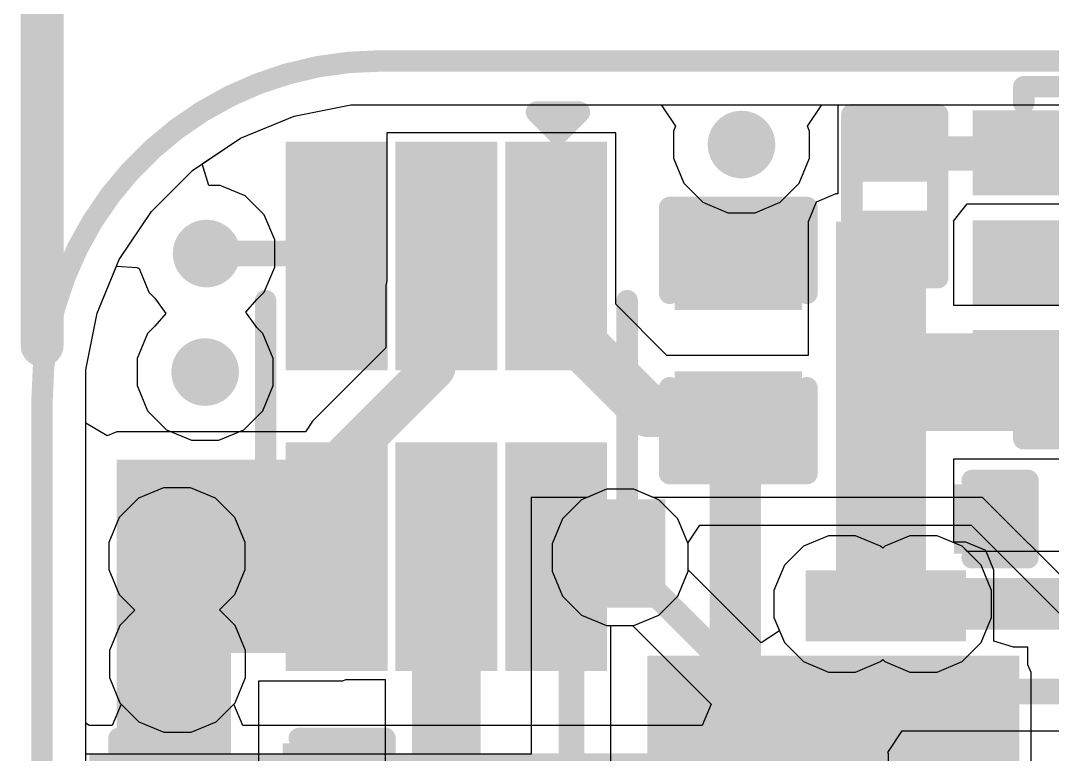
# Model space of a CAD drawing. Header units: inches. Extents: x 0 to 5429, y 0 to 5429.
# Drawn here: x -0.13 to 5.98, y 26.9 to 31.24 of the extents above; entities that cross this region are included whole.
import ezdxf

# ---------------------------------------------------------------- set-up
doc = ezdxf.new("R2010")
doc.units = ezdxf.units.IN
for name, color, linetype in [('Board Outline', 216, 'Continuous'), ('Bottom Layer', 5, 'Continuous'), ('Ground', 16, 'Continuous'), ('Power', 76, 'Continuous'), ('Top Layer', 1, 'Continuous'), ('Top Overlay', 2, 'Continuous'), ('Top Paste', 8, 'Continuous'), ('Top Solder', 216, 'Continuous'), ('Via Holes', 16, 'Continuous')]:
    doc.layers.add(name, color=color, linetype=linetype)

# ---------------------------------------------------------------- blocks, each defined once
blk = doc.blocks.new('SC_70_6_20')
at = {"layer": 'Top Layer'}
for points in [[(-1.465, 0.85), (-0.315, 0.85), (-0.315, 0.45), (-1.465, 0.45)], [(0.315, 0.85), (1.465, 0.85), (1.465, 0.45), (0.315, 0.45)], [(-1.465, 0.2), (-0.315, 0.2), (-0.315, -0.2), (-1.465, -0.2)], [(0.315, 0.2), (1.465, 0.2), (1.465, -0.2), (0.315, -0.2)], [(-1.465, -0.45), (-0.315, -0.45), (-0.315, -0.85), (-1.465, -0.85)], [(0.315, -0.45), (1.465, -0.45), (1.465, -0.85), (0.315, -0.85)]]:
    blk.add_hatch(color=1, dxfattribs=at).paths.add_polyline_path(points)
at = {"layer": 'Top Paste'}
for points in [[(-1.465, 0.85), (-0.315, 0.85), (-0.315, 0.45), (-1.465, 0.45)], [(0.315, 0.85), (1.465, 0.85), (1.465, 0.45), (0.315, 0.45)], [(-1.465, 0.2), (-0.315, 0.2), (-0.315, -0.2), (-1.465, -0.2)], [(0.315, 0.2), (1.465, 0.2), (1.465, -0.2), (0.315, -0.2)], [(-1.465, -0.45), (-0.315, -0.45), (-0.315, -0.85), (-1.465, -0.85)], [(0.315, -0.45), (1.465, -0.45), (1.465, -0.85), (0.315, -0.85)]]:
    blk.add_hatch(color=8, dxfattribs=at).paths.add_polyline_path(points)
at = {"layer": 'Top Solder'}
for points in [[(-1.5666, 0.9516), (-0.2134, 0.9516), (-0.2134, 0.3484), (-1.5666, 0.3484)], [(0.2134, 0.9516), (1.5666, 0.9516), (1.5666, 0.3484), (0.2134, 0.3484)], [(-1.5666, 0.3016), (-0.2134, 0.3016), (-0.2134, -0.3016), (-1.5666, -0.3016)], [(0.2134, 0.3016), (1.5666, 0.3016), (1.5666, -0.3016), (0.2134, -0.3016)], [(-1.5666, -0.3484), (-0.2134, -0.3484), (-0.2134, -0.9516), (-1.5666, -0.9516)], [(0.2134, -0.3484), (1.5666, -0.3484), (1.5666, -0.9516), (0.2134, -0.9516)]]:
    blk.add_hatch(color=216, dxfattribs=at).paths.add_polyline_path(points)
at = {"layer": 'Top Overlay', "const_width": 0.127}
for points in [[(0.625, 1.07), (-0.625, 1.07)], [(-1.6136, 0.6604), (-1.7406, 0.7874)], [(-1.7406, 0.5334), (-1.7406, 0.7874)], [(-1.7406, 0.5334), (-1.6136, 0.6604)], [(0.625, -1.07), (-0.625, -1.07)]]:
    blk.add_lwpolyline(points, dxfattribs=at)
at = {"layer": 'Top Overlay', "const_width": 0.0635}
for points in [[(-0.6568, 1.07, 1), (-0.5933, 1.07, 1)], [(0.5933, 1.07, 1), (0.6568, 1.07, 1)], [(-1.7724, 0.7874, 1), (-1.7089, 0.7874, 1)], [(-1.7724, 0.7874, 1), (-1.7089, 0.7874, 1)], [(-1.6454, 0.6604, 1), (-1.5819, 0.6604, 1)], [(-1.6454, 0.6604, 1), (-1.5819, 0.6604, 1)], [(-1.7724, 0.5334, 1), (-1.7089, 0.5334, 1)], [(-1.7724, 0.5334, 1), (-1.7089, 0.5334, 1)], [(-0.6568, -1.07, 1), (-0.5933, -1.07, 1)], [(0.5933, -1.07, 1), (0.6568, -1.07, 1)]]:
    blk.add_lwpolyline(points, format="xyb", close=True, dxfattribs=at)
blk = doc.blocks.new('6_WSON__2_2__22')
at = {"layer": 'Top Layer'}
for points in [[(-1.2, 0.8), (-0.75, 0.8), (-0.75, 0.5), (-1.2, 0.5)], [(-0.5, 0.8), (0.5, 0.8), (0.5, -0.8), (-0.5, -0.8)], [(0.75, 0.8), (1.2, 0.8), (1.2, 0.5), (0.75, 0.5)], [(-1.2, 0.15), (-0.75, 0.15), (-0.75, -0.15), (-1.2, -0.15)], [(0.75, 0.15), (1.2, 0.15), (1.2, -0.15), (0.75, -0.15)], [(-1.2, -0.5), (-0.75, -0.5), (-0.75, -0.8), (-1.2, -0.8)], [(0.75, -0.5), (1.2, -0.5), (1.2, -0.8), (0.75, -0.8)]]:
    blk.add_hatch(color=1, dxfattribs=at).paths.add_polyline_path(points)
at = {"layer": 'Top Paste'}
for points in [[(-1.2, 0.8), (-0.75, 0.8), (-0.75, 0.5), (-1.2, 0.5)], [(-0.5, 0.8), (0.5, 0.8), (0.5, -0.8), (-0.5, -0.8)], [(0.75, 0.8), (1.2, 0.8), (1.2, 0.5), (0.75, 0.5)], [(-1.2, 0.15), (-0.75, 0.15), (-0.75, -0.15), (-1.2, -0.15)], [(0.75, 0.15), (1.2, 0.15), (1.2, -0.15), (0.75, -0.15)], [(-1.2, -0.5), (-0.75, -0.5), (-0.75, -0.8), (-1.2, -0.8)], [(0.75, -0.5), (1.2, -0.5), (1.2, -0.8), (0.75, -0.8)]]:
    blk.add_hatch(color=8, dxfattribs=at).paths.add_polyline_path(points)
at = {"layer": 'Top Solder'}
for points in [[(-1.3016, 0.9016), (-0.6484, 0.9016), (-0.6484, 0.3984), (-1.3016, 0.3984)], [(-0.6016, 0.9016), (0.6016, 0.9016), (0.6016, -0.9016), (-0.6016, -0.9016)], [(0.6484, 0.9016), (1.3016, 0.9016), (1.3016, 0.3984), (0.6484, 0.3984)], [(-1.3016, 0.2516), (-0.6484, 0.2516), (-0.6484, -0.2516), (-1.3016, -0.2516)], [(0.6484, 0.2516), (1.3016, 0.2516), (1.3016, -0.2516), (0.6484, -0.2516)], [(-1.3016, -0.3984), (-0.6484, -0.3984), (-0.6484, -0.9016), (-1.3016, -0.9016)], [(0.6484, -0.3984), (1.3016, -0.3984), (1.3016, -0.9016), (0.6484, -0.9016)]]:
    blk.add_hatch(color=216, dxfattribs=at).paths.add_polyline_path(points)
at = {"layer": 'Top Overlay', "const_width": 0.127}
for points in [[(-0.4064, 1.0414), (-1.0112, 1.0414)], [(-1.0112, 1.0414), (-1.0112, 0.9446)], [(0.3936, 1.0414), (-0.4064, 1.0414)], [(0.9984, 1.0414), (0.3936, 1.0414)], [(0.9984, 1.0414), (0.9984, 0.9446)], [(-1.3462, 0.6604), (-1.4732, 0.7874)], [(-1.4732, 0.7874), (-1.4732, 0.5334)], [(-1.3462, 0.6604), (-1.4732, 0.5334)], [(-1.0112, -0.9446), (-1.0112, -1.0414)], [(0.9984, -0.9446), (0.9984, -1.0414)], [(-0.4064, -1.0414), (-1.0112, -1.0414)], [(0.3936, -1.0414), (-0.4064, -1.0414)], [(0.9984, -1.0414), (0.3936, -1.0414)]]:
    blk.add_lwpolyline(points, dxfattribs=at)
at = {"layer": 'Top Overlay', "const_width": 0.0635}
for points in [[(-1.0429, 1.0414, 1), (-0.9794, 1.0414, 1)], [(-1.0429, 1.0414, 1), (-0.9794, 1.0414, 1)], [(-0.4381, 1.0414, 1), (-0.3746, 1.0414, 1)], [(-0.4381, 1.0414, 1), (-0.3746, 1.0414, 1)], [(0.3619, 1.0414, 1), (0.4254, 1.0414, 1)], [(0.3619, 1.0414, 1), (0.4254, 1.0414, 1)], [(0.9667, 1.0414, 1), (1.0302, 1.0414, 1)], [(0.9667, 1.0414, 1), (1.0302, 1.0414, 1)], [(-1.0429, 0.9446, 1), (-0.9794, 0.9446, 1)], [(0.9667, 0.9446, 1), (1.0302, 0.9446, 1)], [(-1.505, 0.7874, 1), (-1.4414, 0.7874, 1)], [(-1.505, 0.7874, 1), (-1.4414, 0.7874, 1)], [(-1.378, 0.6604, 1), (-1.3144, 0.6604, 1)], [(-1.378, 0.6604, 1), (-1.3144, 0.6604, 1)], [(-1.505, 0.5334, 1), (-1.4414, 0.5334, 1)], [(-1.505, 0.5334, 1), (-1.4414, 0.5334, 1)], [(-1.0429, -0.9446, 1), (-0.9794, -0.9446, 1)], [(0.9667, -0.9446, 1), (1.0302, -0.9446, 1)], [(-1.0429, -1.0414, 1), (-0.9794, -1.0414, 1)], [(-1.0429, -1.0414, 1), (-0.9794, -1.0414, 1)], [(-0.4381, -1.0414, 1), (-0.3746, -1.0414, 1)], [(-0.4381, -1.0414, 1), (-0.3746, -1.0414, 1)], [(0.3619, -1.0414, 1), (0.4254, -1.0414, 1)], [(0.3619, -1.0414, 1), (0.4254, -1.0414, 1)], [(0.9667, -1.0414, 1), (1.0302, -1.0414, 1)], [(0.9667, -1.0414, 1), (1.0302, -1.0414, 1)]]:
    blk.add_lwpolyline(points, format="xyb", close=True, dxfattribs=at)
blk = doc.blocks.new('R___0201_36')
at = {"layer": 'Top Layer'}
for points in [[(-0.41, 0.185), (-0.14, 0.185), (-0.14, -0.185), (-0.41, -0.185)], [(0.14, 0.185), (0.41, 0.185), (0.41, -0.185), (0.14, -0.185)]]:
    blk.add_hatch(color=1, dxfattribs=at).paths.add_polyline_path(points)
at = {"layer": 'Top Paste'}
for points in [[(-0.41, 0.185), (-0.14, 0.185), (-0.14, -0.185), (-0.41, -0.185)], [(0.14, 0.185), (0.41, 0.185), (0.41, -0.185), (0.14, -0.185)]]:
    blk.add_hatch(color=8, dxfattribs=at).paths.add_polyline_path(points)
at = {"layer": 'Top Solder'}
for points in [[(-0.465, 0.24), (-0.085, 0.24), (-0.085, -0.24), (-0.465, -0.24)], [(0.085, 0.24), (0.465, 0.24), (0.465, -0.24), (0.085, -0.24)]]:
    blk.add_hatch(color=216, dxfattribs=at).paths.add_polyline_path(points)
at = {"layer": 'Top Overlay', "const_width": 0.127}
for points in [[(-0.4826, -0.254), (-0.4826, 0.254)], [(0.4826, 0.254), (-0.4826, 0.254)], [(0.4826, -0.254), (0.4826, 0.254)], [(0.4826, -0.254), (-0.4826, -0.254)]]:
    blk.add_lwpolyline(points, dxfattribs=at)
at = {"layer": 'Top Overlay', "const_width": 0.0635}
for points in [[(-0.5143, 0.254, 1), (-0.4508, 0.254, 1)], [(-0.5143, 0.254, 1), (-0.4508, 0.254, 1)], [(0.4508, 0.254, 1), (0.5143, 0.254, 1)], [(0.4508, 0.254, 1), (0.5143, 0.254, 1)], [(-0.5143, -0.254, 1), (-0.4508, -0.254, 1)], [(-0.5143, -0.254, 1), (-0.4508, -0.254, 1)], [(0.4508, -0.254, 1), (0.5143, -0.254, 1)], [(0.4508, -0.254, 1), (0.5143, -0.254, 1)]]:
    blk.add_lwpolyline(points, format="xyb", close=True, dxfattribs=at)
blk = doc.blocks.new('SLO252012F4R7MTT_46')
at = {"layer": 'Top Layer'}
for points in [[(-1.4, 1), (-0.6, 1), (-0.6, -1), (-1.4, -1)], [(0.6, 1), (1.4, 1), (1.4, -1), (0.6, -1)]]:
    blk.add_hatch(color=1, dxfattribs=at).paths.add_polyline_path(points)
at = {"layer": 'Top Paste'}
for points in [[(-1.4, 1), (-0.6, 1), (-0.6, -1), (-1.4, -1)], [(0.6, 1), (1.4, 1), (1.4, -1), (0.6, -1)]]:
    blk.add_hatch(color=8, dxfattribs=at).paths.add_polyline_path(points)
at = {"layer": 'Top Solder'}
for points in [[(-1.5016, 1.1016), (-0.4984, 1.1016), (-0.4984, -1.1016), (-1.5016, -1.1016)], [(0.4984, 1.1016), (1.5016, 1.1016), (1.5016, -1.1016), (0.4984, -1.1016)]]:
    blk.add_hatch(color=216, dxfattribs=at).paths.add_polyline_path(points)
at = {"layer": 'Top Overlay', "const_width": 0.127}
for points in [[(0, 1), (-0.4064, 1)], [(0.4158, 1), (0, 1)], [(0, -1), (-0.4064, -1)], [(0.4158, -1), (0, -1)]]:
    blk.add_lwpolyline(points, dxfattribs=at)
at = {"layer": 'Top Overlay', "const_width": 0.0635}
for points in [[(-0.4381, 1, 1), (-0.3746, 1, 1)], [(-0.0318, 1, 1), (0.0318, 1, 1)], [(-0.0318, 1, 1), (0.0318, 1, 1)], [(0.3841, 1, 1), (0.4476, 1, 1)], [(-0.4381, -1, 1), (-0.3746, -1, 1)], [(-0.0318, -1, 1), (0.0318, -1, 1)], [(-0.0318, -1, 1), (0.0318, -1, 1)], [(0.3841, -1, 1), (0.4476, -1, 1)]]:
    blk.add_lwpolyline(points, format="xyb", close=True, dxfattribs=at)
blk = doc.blocks.new('C___0402_51')
at = {"layer": 'Top Layer'}
for points in [[(-0.6985, -0.3175), (-0.6985, 0.3175), (-0.2413, 0.3175), (-0.2413, -0.3175)], [(0.2413, -0.3175), (0.2413, 0.3175), (0.6985, 0.3175), (0.6985, -0.3175)]]:
    blk.add_hatch(color=1, dxfattribs=at).paths.add_polyline_path(points)
at = {"layer": 'Top Paste'}
for points in [[(-0.6985, -0.3175), (-0.6985, 0.3175), (-0.2413, 0.3175), (-0.2413, -0.3175)], [(0.2413, -0.3175), (0.2413, 0.3175), (0.6985, 0.3175), (0.6985, -0.3175)]]:
    blk.add_hatch(color=8, dxfattribs=at).paths.add_polyline_path(points)
at = {"layer": 'Top Solder'}
for points in [[(-0.7585, -0.3775), (-0.7585, 0.3775), (-0.1813, 0.3775), (-0.1813, -0.3775)], [(0.1813, -0.3775), (0.1813, 0.3775), (0.7585, 0.3775), (0.7585, -0.3775)]]:
    blk.add_hatch(color=216, dxfattribs=at).paths.add_polyline_path(points)
at = {"layer": 'Top Overlay', "const_width": 0.127}
for points in [[(-0.7874, -0.4064), (-0.7874, 0.4064)], [(-0.2794, 0.4064), (-0.7874, 0.4064)], [(0.7874, 0.4064), (0.2794, 0.4064)], [(0.7874, -0.4064), (0.7874, 0.4064)], [(-0.2794, -0.4064), (-0.7874, -0.4064)], [(0.7874, -0.4064), (0.2794, -0.4064)]]:
    blk.add_lwpolyline(points, dxfattribs=at)
at = {"layer": 'Top Overlay', "const_width": 0.0635}
for points in [[(-0.8191, 0.4064, 1), (-0.7556, 0.4064, 1)], [(-0.8191, 0.4064, 1), (-0.7556, 0.4064, 1)], [(-0.3111, 0.4064, 1), (-0.2477, 0.4064, 1)], [(0.2477, 0.4064, 1), (0.3111, 0.4064, 1)], [(0.7556, 0.4064, 1), (0.8191, 0.4064, 1)], [(0.7556, 0.4064, 1), (0.8191, 0.4064, 1)], [(-0.8191, -0.4064, 1), (-0.7556, -0.4064, 1)], [(-0.8191, -0.4064, 1), (-0.7556, -0.4064, 1)], [(-0.3111, -0.4064, 1), (-0.2477, -0.4064, 1)], [(0.2477, -0.4064, 1), (0.3111, -0.4064, 1)], [(0.7556, -0.4064, 1), (0.8191, -0.4064, 1)], [(0.7556, -0.4064, 1), (0.8191, -0.4064, 1)]]:
    blk.add_lwpolyline(points, format="xyb", close=True, dxfattribs=at)
blk = doc.blocks.new('C___0402_52')
at = {"layer": 'Top Layer'}
for points in [[(-0.6985, -0.3175), (-0.6985, 0.3175), (-0.2413, 0.3175), (-0.2413, -0.3175)], [(0.2413, -0.3175), (0.2413, 0.3175), (0.6985, 0.3175), (0.6985, -0.3175)]]:
    blk.add_hatch(color=1, dxfattribs=at).paths.add_polyline_path(points)
at = {"layer": 'Top Paste'}
for points in [[(-0.6985, -0.3175), (-0.6985, 0.3175), (-0.2413, 0.3175), (-0.2413, -0.3175)], [(0.2413, -0.3175), (0.2413, 0.3175), (0.6985, 0.3175), (0.6985, -0.3175)]]:
    blk.add_hatch(color=8, dxfattribs=at).paths.add_polyline_path(points)
at = {"layer": 'Top Solder'}
for points in [[(-0.7585, -0.3775), (-0.7585, 0.3775), (-0.1813, 0.3775), (-0.1813, -0.3775)], [(0.1813, -0.3775), (0.1813, 0.3775), (0.7585, 0.3775), (0.7585, -0.3775)]]:
    blk.add_hatch(color=216, dxfattribs=at).paths.add_polyline_path(points)
at = {"layer": 'Top Overlay', "const_width": 0.127}
for points in [[(-0.7874, -0.4064), (-0.7874, 0.4064)], [(-0.7874, 0.4064), (-0.2794, 0.4064)], [(0.2794, 0.4064), (0.7874, 0.4064)], [(0.7874, -0.4064), (0.7874, 0.4064)], [(-0.7874, -0.4064), (-0.2794, -0.4064)], [(0.2794, -0.4064), (0.7874, -0.4064)]]:
    blk.add_lwpolyline(points, dxfattribs=at)
at = {"layer": 'Top Overlay', "const_width": 0.0635}
for points in [[(-0.8191, 0.4064, 1), (-0.7556, 0.4064, 1)], [(-0.8191, 0.4064, 1), (-0.7556, 0.4064, 1)], [(-0.3111, 0.4064, 1), (-0.2477, 0.4064, 1)], [(0.2477, 0.4064, 1), (0.3111, 0.4064, 1)], [(0.7556, 0.4064, 1), (0.8191, 0.4064, 1)], [(0.7556, 0.4064, 1), (0.8191, 0.4064, 1)], [(-0.8191, -0.4064, 1), (-0.7556, -0.4064, 1)], [(-0.8191, -0.4064, 1), (-0.7556, -0.4064, 1)], [(-0.3111, -0.4064, 1), (-0.2477, -0.4064, 1)], [(0.2477, -0.4064, 1), (0.3111, -0.4064, 1)], [(0.7556, -0.4064, 1), (0.8191, -0.4064, 1)], [(0.7556, -0.4064, 1), (0.8191, -0.4064, 1)]]:
    blk.add_lwpolyline(points, format="xyb", close=True, dxfattribs=at)
blk = doc.blocks.new('CAP_0201_55')
at = {"layer": 'Top Layer'}
for points in [[(-0.45, 0.15), (-0.15, 0.15), (-0.15, -0.15), (-0.45, -0.15)], [(0.15, 0.15), (0.45, 0.15), (0.45, -0.15), (0.15, -0.15)]]:
    blk.add_hatch(color=1, dxfattribs=at).paths.add_polyline_path(points)
at = {"layer": 'Top Paste'}
for points in [[(-0.45, 0.15), (-0.15, 0.15), (-0.15, -0.15), (-0.45, -0.15)], [(0.15, 0.15), (0.45, 0.15), (0.45, -0.15), (0.15, -0.15)]]:
    blk.add_hatch(color=8, dxfattribs=at).paths.add_polyline_path(points)
at = {"layer": 'Top Solder'}
for points in [[(-0.505, 0.205), (-0.095, 0.205), (-0.095, -0.205), (-0.505, -0.205)], [(0.095, 0.205), (0.505, 0.205), (0.505, -0.205), (0.095, -0.205)]]:
    blk.add_hatch(color=216, dxfattribs=at).paths.add_polyline_path(points)
at = {"layer": 'Top Overlay', "const_width": 0.127}
for points in [[(-0.5334, 0.2286), (-0.5334, -0.2286)], [(-0.2032, 0.2286), (-0.5334, 0.2286)], [(0.5334, 0.2286), (0.2032, 0.2286)], [(0.5334, 0.2286), (0.5334, -0.2286)], [(-0.2032, -0.2286), (-0.5334, -0.2286)], [(0.5334, -0.2286), (0.2032, -0.2286)]]:
    blk.add_lwpolyline(points, dxfattribs=at)
at = {"layer": 'Top Overlay', "const_width": 0.0635}
for points in [[(-0.5651, 0.2286, 1), (-0.5016, 0.2286, 1)], [(-0.5651, 0.2286, 1), (-0.5016, 0.2286, 1)], [(-0.2349, 0.2286, 1), (-0.1714, 0.2286, 1)], [(0.1714, 0.2286, 1), (0.2349, 0.2286, 1)], [(0.5016, 0.2286, 1), (0.5651, 0.2286, 1)], [(0.5016, 0.2286, 1), (0.5651, 0.2286, 1)], [(-0.5651, -0.2286, 1), (-0.5016, -0.2286, 1)], [(-0.5651, -0.2286, 1), (-0.5016, -0.2286, 1)], [(-0.2349, -0.2286, 1), (-0.1714, -0.2286, 1)], [(0.1714, -0.2286, 1), (0.2349, -0.2286, 1)], [(0.5016, -0.2286, 1), (0.5651, -0.2286, 1)], [(0.5016, -0.2286, 1), (0.5651, -0.2286, 1)]]:
    blk.add_lwpolyline(points, format="xyb", close=True, dxfattribs=at)

msp = doc.modelspace()

# ---------------------------------------------------------------- hatches: boundary and pattern name
at = {"layer": 'Bottom Layer'}
h = msp.add_hatch(color=5, dxfattribs=at)
edge = h.paths.add_edge_path()
edge.add_arc((4.1402, 30.5054), 0.2, 0, 360)
h = msp.add_hatch(color=5, dxfattribs=at)
edge = h.paths.add_edge_path()
edge.add_arc((0.9736, 29.8607), 0.2, 0, 360)
h = msp.add_hatch(color=5, dxfattribs=at)
edge = h.paths.add_edge_path()
edge.add_arc((0.9652, 29.1592), 0.2, 0, 360)
h = msp.add_hatch(color=5, dxfattribs=at)
edge = h.paths.add_edge_path()
edge.add_arc((0.7987, 28.0708), 0.2, 0, 360)
h = msp.add_hatch(color=5, dxfattribs=at)
edge = h.paths.add_edge_path()
edge.add_arc((3.4221, 28.0623), 0.2, 0, 360)
h = msp.add_hatch(color=5, dxfattribs=at)
edge = h.paths.add_edge_path()
edge.add_arc((4.7355, 27.7876), 0.2, 0, 360)
h = msp.add_hatch(color=5, dxfattribs=at)
edge = h.paths.add_edge_path()
edge.add_arc((5.2172, 27.7876), 0.2, 0, 360)
h = msp.add_hatch(color=5, dxfattribs=at)
edge = h.paths.add_edge_path()
edge.add_arc((0.8015, 27.4315), 0.2, 0, 360)
for points in [[(0.2794, 26.1316), (4.8445, 26.1316), (4.8445, 26.9031), (0.2794, 26.9031)], [(0.2794, 16.7315), (1.2446, 16.7315), (1.2446, 26.9031), (0.2794, 26.9031)]]:
    msp.add_hatch(color=5, dxfattribs=at).paths.add_polyline_path(points)
at = {"layer": 'Ground'}
h = msp.add_hatch(color=16, dxfattribs=at)
edge = h.paths.add_edge_path()
edge.add_arc((4.1402, 30.5054), 0.2, 0, 360)
h = msp.add_hatch(color=16, dxfattribs=at)
edge = h.paths.add_edge_path()
edge.add_arc((0.9736, 29.8607), 0.2, 0, 360)
h = msp.add_hatch(color=16, dxfattribs=at)
edge = h.paths.add_edge_path()
edge.add_arc((0.9652, 29.1592), 0.2, 0, 360)
h = msp.add_hatch(color=16, dxfattribs=at)
edge = h.paths.add_edge_path()
edge.add_arc((0.7987, 28.0708), 0.2, 0, 360)
h = msp.add_hatch(color=16, dxfattribs=at)
edge = h.paths.add_edge_path()
edge.add_arc((3.4221, 28.0623), 0.2, 0, 360)
h = msp.add_hatch(color=16, dxfattribs=at)
edge = h.paths.add_edge_path()
edge.add_arc((4.7355, 27.7876), 0.2, 0, 360)
h = msp.add_hatch(color=16, dxfattribs=at)
edge = h.paths.add_edge_path()
edge.add_arc((5.2172, 27.7876), 0.2, 0, 360)
h = msp.add_hatch(color=16, dxfattribs=at)
edge = h.paths.add_edge_path()
edge.add_arc((0.8015, 27.4315), 0.2, 0, 360)
at = {"layer": 'Power'}
h = msp.add_hatch(color=76, dxfattribs=at)
edge = h.paths.add_edge_path()
edge.add_arc((4.1402, 30.5054), 0.2, 0, 360)
h = msp.add_hatch(color=76, dxfattribs=at)
edge = h.paths.add_edge_path()
edge.add_arc((0.9736, 29.8607), 0.2, 0, 360)
h = msp.add_hatch(color=76, dxfattribs=at)
edge = h.paths.add_edge_path()
edge.add_arc((0.9652, 29.1592), 0.2, 0, 360)
h = msp.add_hatch(color=76, dxfattribs=at)
edge = h.paths.add_edge_path()
edge.add_arc((0.7987, 28.0708), 0.2, 0, 360)
h = msp.add_hatch(color=76, dxfattribs=at)
edge = h.paths.add_edge_path()
edge.add_arc((3.4221, 28.0623), 0.2, 0, 360)
h = msp.add_hatch(color=76, dxfattribs=at)
edge = h.paths.add_edge_path()
edge.add_arc((4.7355, 27.7876), 0.2, 0, 360)
h = msp.add_hatch(color=76, dxfattribs=at)
edge = h.paths.add_edge_path()
edge.add_arc((5.2172, 27.7876), 0.2, 0, 360)
h = msp.add_hatch(color=76, dxfattribs=at)
edge = h.paths.add_edge_path()
edge.add_arc((0.8015, 27.4315), 0.2, 0, 360)
at = {"layer": 'Top Layer'}
h = msp.add_hatch(color=1, dxfattribs=at)
edge = h.paths.add_edge_path()
edge.add_arc((4.1402, 30.5054), 0.2, 0, 360)
h = msp.add_hatch(color=1, dxfattribs=at)
edge = h.paths.add_edge_path()
edge.add_arc((0.9736, 29.8607), 0.2, 0, 360)
for points in [[(4.699, 27.5667), (5.2324, 27.5667), (5.2324, 30.0482), (4.699, 30.0482)], [(4.7498, 28.8114), (6.0452, 28.8114), (6.0452, 29.3878), (4.7498, 29.3878)], [(1.1183, 25.1968), (1.1183, 28.6404), (0.4422, 28.6404), (0.4422, 25.1968)], [(1.7805, 27.4967), (1.7805, 28.6404), (0.697, 28.6404), (0.697, 27.4967)], [(2.8702, 27.7662), (3.6902, 27.7662), (3.6902, 28.4064), (2.8702, 28.4064)], [(4.5207, 27.5667), (5.4688, 27.5667), (5.4688, 27.9871), (4.5207, 27.9871)], [(3.6403, 26.2059), (5.6896, 26.2059), (5.6896, 27.3812), (3.6403, 27.3812)]]:
    msp.add_hatch(color=1, dxfattribs=at).paths.add_polyline_path(points)
h = msp.add_hatch(color=1, dxfattribs=at)
edge = h.paths.add_edge_path()
edge.add_arc((0.9652, 29.1592), 0.2, 0, 360)
h = msp.add_hatch(color=1, dxfattribs=at)
edge = h.paths.add_edge_path()
edge.add_arc((0.7987, 28.0708), 0.2, 0, 360)
h = msp.add_hatch(color=1, dxfattribs=at)
edge = h.paths.add_edge_path()
edge.add_arc((3.4221, 28.0623), 0.2, 0, 360)
h = msp.add_hatch(color=1, dxfattribs=at)
edge = h.paths.add_edge_path()
edge.add_arc((4.7355, 27.7876), 0.2, 0, 360)
h = msp.add_hatch(color=1, dxfattribs=at)
edge = h.paths.add_edge_path()
edge.add_arc((5.2172, 27.7876), 0.2, 0, 360)
h = msp.add_hatch(color=1, dxfattribs=at)
edge = h.paths.add_edge_path()
edge.add_arc((0.8015, 27.4315), 0.2, 0, 360)
at = {"layer": 'Via Holes'}
h = msp.add_hatch(color=7, dxfattribs=at)
edge = h.paths.add_edge_path()
edge.add_arc((4.1402, 30.5054), 0.1, 0, 360)
h = msp.add_hatch(color=7, dxfattribs=at)
edge = h.paths.add_edge_path()
edge.add_arc((0.9736, 29.8607), 0.1, 0, 360)
h = msp.add_hatch(color=7, dxfattribs=at)
edge = h.paths.add_edge_path()
edge.add_arc((0.9652, 29.1592), 0.1, 0, 360)
h = msp.add_hatch(color=7, dxfattribs=at)
edge = h.paths.add_edge_path()
edge.add_arc((0.7987, 28.0708), 0.1, 0, 360)
h = msp.add_hatch(color=7, dxfattribs=at)
edge = h.paths.add_edge_path()
edge.add_arc((3.4221, 28.0623), 0.1, 0, 360)
h = msp.add_hatch(color=7, dxfattribs=at)
edge = h.paths.add_edge_path()
edge.add_arc((4.7355, 27.7876), 0.1, 0, 360)
h = msp.add_hatch(color=7, dxfattribs=at)
edge = h.paths.add_edge_path()
edge.add_arc((5.2172, 27.7876), 0.1, 0, 360)
h = msp.add_hatch(color=7, dxfattribs=at)
edge = h.paths.add_edge_path()
edge.add_arc((0.8015, 27.4315), 0.1, 0, 360)

# ---------------------------------------------------------------- linework, layer by layer
at = {"layer": 'Board Outline', "const_width": 0.127}
msp.add_lwpolyline([(0, 29, -0.414214), (2, 31)], format="xyb", dxfattribs=at)
for points in [[(2, 31), (23, 31)], [(0, 2), (0, 29)]]:
    msp.add_lwpolyline(points, dxfattribs=at)
at = {"layer": 'Board Outline', "const_width": 0.0635}
for points in [[(1.9683, 31, 1), (2.0318, 31, 1)], [(1.9683, 31, 1), (2.0318, 31, 1)], [(-0.0318, 29, 1), (0.0318, 29, 1)], [(-0.0318, 29, 1), (0.0318, 29, 1)]]:
    msp.add_lwpolyline(points, format="xyb", close=True, dxfattribs=at)
at = {"layer": 'Bottom Layer'}
for p, q in [((1.4922, 30.6741), (1.8285, 30.741)), ((1.8285, 30.741), (10.0496, 30.741)), ((1.1753, 30.5429), (1.4922, 30.6741)), ((0.8902, 30.3524), (1.1753, 30.5429)), ((0.6476, 30.1098), (0.8902, 30.3524)), ((0.4571, 29.8247), (0.6476, 30.1098)), ((0.3259, 29.5078), (0.4571, 29.8247)), ((0.259, 29.1715), (0.3259, 29.5078)), ((0.259, 27.0817), (0.259, 29.1715)), ((0.7185, 28.474), (0.5703, 28.4126)), ((0.8789, 28.474), (0.7185, 28.474)), ((1.0271, 28.4126), (0.8789, 28.474)), ((3.3419, 28.4655), (3.1937, 28.4041)), ((3.5023, 28.4655), (3.3419, 28.4655)), ((3.6505, 28.4041), (3.5023, 28.4655)), ((0.5703, 28.4126), (0.4569, 28.2992)), ((1.1405, 28.2992), (1.0271, 28.4126)), ((3.1937, 28.4041), (3.0802, 28.2907)), ((3.7639, 28.2907), (3.6505, 28.4041)), ((0.4569, 28.2992), (0.3955, 28.151)), ((1.2019, 28.151), (1.1405, 28.2992)), ((3.0802, 28.2907), (3.0189, 28.1425)), ((3.8253, 28.1425), (3.7639, 28.2907)), ((4.6553, 28.1908), (4.5071, 28.1294)), ((4.8157, 28.1908), (4.6553, 28.1908)), ((4.9639, 28.1294), (4.8157, 28.1908)), ((5.137, 28.1908), (4.9888, 28.1294)), ((5.2974, 28.1908), (5.137, 28.1908)), ((5.4456, 28.1294), (5.2974, 28.1908)), ((0.3955, 28.151), (0.3955, 27.9906)), ((1.2019, 27.9906), (1.2019, 28.151)), ((3.0189, 28.1425), (3.0189, 27.9821)), ((3.8253, 27.9887), (3.8253, 28.1425)), ((4.5071, 28.1294), (4.3937, 28.016)), ((4.9763, 28.1169), (4.9639, 28.1294)), ((4.9888, 28.1294), (4.9763, 28.1169)), ((5.4767, 28.0984), (5.4456, 28.1294)), ((7.7036, 28.0984), (5.4767, 28.0984)), ((0.3955, 27.9906), (0.4569, 27.8424)), ((1.1405, 27.8424), (1.2019, 27.9906)), ((3.0189, 27.9821), (3.0802, 27.8339)), ((4.2572, 27.5568), (3.8253, 27.9887)), ((4.3937, 28.016), (4.3323, 27.8678)), ((4.3323, 27.8678), (4.3323, 27.7074)), ((0.4569, 27.8424), (0.5496, 27.7497)), ((1.0506, 27.7526), (1.1405, 27.8424)), ((3.0802, 27.8339), (3.1937, 27.7205)), ((0.5496, 27.7497), (0.4597, 27.6599)), ((1.1433, 27.6599), (1.0506, 27.7526)), ((3.1937, 27.7205), (3.3419, 27.6591)), ((4.3323, 27.7074), (4.3648, 27.6288)), ((0.4597, 27.6599), (0.3983, 27.5117)), ((1.2047, 27.5117), (1.1433, 27.6599)), ((3.3419, 27.6591), (3.4956, 27.6591)), ((3.4956, 27.6591), (3.9597, 27.195)), ((4.3648, 27.6287), (4.2572, 27.5568)), ((4.3648, 27.6288), (4.3648, 27.6287)), ((0.3983, 27.5117), (0.3983, 27.3513)), ((1.2047, 27.3513), (1.2047, 27.5117)), ((0.3983, 27.3513), (0.4597, 27.2031)), ((1.1433, 27.2031), (1.2047, 27.3513)), ((0.4678, 27.195), (0.4152, 27.068)), ((0.4597, 27.2031), (0.4678, 27.195)), ((1.1352, 27.195), (1.1433, 27.2031)), ((1.1879, 27.068), (1.1352, 27.195)), ((3.9597, 27.195), (3.9071, 27.068)), ((0.2794, 27.068), (0.259, 27.0817)), ((0.4152, 27.068), (0.2794, 27.068)), ((3.9071, 27.068), (1.1879, 27.068)), ((5.0071, 26.9086), (5.092, 27.0356)), ((5.092, 27.0356), (6.7469, 27.0356)), ((5.0095, 26.9031), (5.0071, 26.9086)), ((5.0095, 26.1316), (5.0095, 26.9031))]:
    msp.add_line(p, q, dxfattribs=at)
for points, const_width in [([(3.4221, 28.0623), (4.2156, 27.2687)], 0.1524), ([(4.7355, 27.7876), (5.2172, 27.7876)], 0.3048), ([(5.2172, 27.7876), (7.8323, 27.7876)], 0.3048), ([(4.2156, 27.2687), (6.8435, 27.2687)], 0.1524)]:
    msp.add_lwpolyline(points, dxfattribs=dict(at, const_width=const_width))
for points, const_width in [([(3.384, 28.0623, 1), (3.4602, 28.0623, 1)], 0.0762), ([(4.6593, 27.7876, 1), (4.8117, 27.7876, 1)], 0.1524), ([(5.141, 27.7876, 1), (5.2934, 27.7876, 1)], 0.1524), ([(5.141, 27.7876, 1), (5.2934, 27.7876, 1)], 0.1524), ([(4.1775, 27.2687, 1), (4.2537, 27.2687, 1)], 0.0762), ([(4.1775, 27.2687, 1), (4.2537, 27.2687, 1)], 0.0762)]:
    msp.add_lwpolyline(points, format="xyb", close=True, dxfattribs=dict(at, const_width=const_width))
at = {"layer": 'Ground'}
for p, q in [((1.4922, 30.6741), (1.8285, 30.741)), ((1.8285, 30.741), (10.0496, 30.741)), ((1.1753, 30.5429), (1.4922, 30.6741)), ((0.8902, 30.3524), (1.1753, 30.5429)), ((0.6476, 30.1098), (0.8902, 30.3524)), ((0.4571, 29.8247), (0.6476, 30.1098)), ((0.3259, 29.5078), (0.4571, 29.8247)), ((0.259, 29.1715), (0.3259, 29.5078)), ((0.259, 29), (0.259, 29.1715)), ((0.259, 16.0272), (0.259, 29)), ((0.7185, 28.474), (0.5703, 28.4126)), ((0.8789, 28.474), (0.7185, 28.474)), ((1.0271, 28.4126), (0.8789, 28.474)), ((3.3419, 28.4655), (3.1937, 28.4041)), ((3.5023, 28.4655), (3.3419, 28.4655)), ((3.6505, 28.4041), (3.5023, 28.4655)), ((0.5703, 28.4126), (0.4569, 28.2992)), ((1.1405, 28.2992), (1.0271, 28.4126)), ((3.1937, 28.4041), (3.0802, 28.2907)), ((3.7639, 28.2907), (3.6505, 28.4041)), ((0.4569, 28.2992), (0.3955, 28.151)), ((1.2019, 28.151), (1.1405, 28.2992)), ((3.0802, 28.2907), (3.0189, 28.1425)), ((3.8253, 28.1425), (3.7639, 28.2907)), ((4.6553, 28.1908), (4.5071, 28.1294)), ((4.8157, 28.1908), (4.6553, 28.1908)), ((4.9639, 28.1294), (4.8157, 28.1908)), ((5.137, 28.1908), (4.9888, 28.1294)), ((5.2974, 28.1908), (5.137, 28.1908)), ((5.4456, 28.1294), (5.2974, 28.1908)), ((0.3955, 28.151), (0.3955, 27.9906)), ((1.2019, 27.9906), (1.2019, 28.151)), ((3.0189, 28.1425), (3.0189, 27.9821)), ((3.8253, 27.9821), (3.8253, 28.1425)), ((4.5071, 28.1294), (4.3937, 28.016)), ((4.9763, 28.1169), (4.9639, 28.1294)), ((4.9888, 28.1294), (4.9763, 28.1169)), ((5.559, 28.016), (5.4456, 28.1294)), ((0.3955, 27.9906), (0.4569, 27.8424)), ((1.1405, 27.8424), (1.2019, 27.9906)), ((3.0189, 27.9821), (3.0802, 27.8339)), ((3.7639, 27.8339), (3.8253, 27.9821)), ((4.3937, 28.016), (4.3323, 27.8678)), ((5.6204, 27.8678), (5.559, 28.016)), ((4.3323, 27.8678), (4.3323, 27.7074)), ((5.6204, 27.7074), (5.6204, 27.8678)), ((0.4569, 27.8424), (0.5496, 27.7497)), ((1.0506, 27.7526), (1.1405, 27.8424)), ((3.0802, 27.8339), (3.1937, 27.7205)), ((3.6505, 27.7205), (3.7639, 27.8339)), ((0.5496, 27.7497), (0.4597, 27.6599)), ((1.1433, 27.6599), (1.0506, 27.7526)), ((3.1937, 27.7205), (3.3419, 27.6591)), ((3.5023, 27.6591), (3.6505, 27.7205)), ((4.3323, 27.7074), (4.3937, 27.5592)), ((5.559, 27.5592), (5.6204, 27.7074)), ((0.4597, 27.6599), (0.3983, 27.5117)), ((1.2047, 27.5117), (1.1433, 27.6599)), ((3.3419, 27.6591), (3.5023, 27.6591)), ((4.3937, 27.5592), (4.5071, 27.4458)), ((5.4456, 27.4458), (5.559, 27.5592)), ((0.3983, 27.5117), (0.3983, 27.3513)), ((1.2047, 27.3513), (1.2047, 27.5117)), ((4.5071, 27.4458), (4.6553, 27.3844)), ((4.8157, 27.3844), (4.9639, 27.4458)), ((4.9639, 27.4458), (4.9763, 27.4583)), ((4.9763, 27.4583), (4.9888, 27.4458)), ((4.9888, 27.4458), (5.137, 27.3844)), ((5.2974, 27.3844), (5.4456, 27.4458)), ((4.6553, 27.3844), (4.8157, 27.3844)), ((5.137, 27.3844), (5.2974, 27.3844)), ((0.3983, 27.3513), (0.4597, 27.2031)), ((1.1433, 27.2031), (1.2047, 27.3513)), ((0.4597, 27.2031), (0.5731, 27.0897)), ((1.0299, 27.0897), (1.1433, 27.2031)), ((0.5731, 27.0897), (0.7213, 27.0283)), ((0.8817, 27.0283), (1.0299, 27.0897)), ((0.7213, 27.0283), (0.8817, 27.0283))]:
    msp.add_line(p, q, dxfattribs=at)
at = {"layer": 'Power'}
for p, q in [((1.4922, 30.6741), (1.8285, 30.741)), ((1.8285, 30.741), (3.6639, 30.741)), ((3.6639, 30.741), (3.7488, 30.614)), ((4.5316, 30.614), (4.6165, 30.741)), ((4.6165, 30.741), (10.0496, 30.741)), ((1.1753, 30.5429), (1.4922, 30.6741)), ((3.7488, 30.614), (3.737, 30.5856)), ((4.5434, 30.5856), (4.5316, 30.614)), ((0.9479, 30.3909), (1.1753, 30.5429)), ((3.737, 30.5856), (3.737, 30.4252)), ((4.5434, 30.4252), (4.5434, 30.5856)), ((3.737, 30.4252), (3.7984, 30.277)), ((4.482, 30.277), (4.5434, 30.4252)), ((0.9864, 30.2639), (0.9479, 30.3909)), ((1.0538, 30.2639), (0.9864, 30.2639)), ((1.202, 30.2026), (1.0538, 30.2639)), ((3.7984, 30.277), (3.9118, 30.1636)), ((4.3686, 30.1636), (4.482, 30.277)), ((1.3154, 30.0891), (1.202, 30.2026)), ((3.9118, 30.1636), (4.06, 30.1022)), ((4.2204, 30.1022), (4.3686, 30.1636)), ((1.3768, 29.9409), (1.3154, 30.0891)), ((4.06, 30.1022), (4.2204, 30.1022)), ((1.3768, 29.7805), (1.3768, 29.9409)), ((0.3259, 29.5078), (0.4411, 29.786)), ((0.4411, 29.786), (0.5607, 29.7775)), ((0.5607, 29.7775), (0.5742, 29.7713)), ((0.5742, 29.7713), (0.6317, 29.6323)), ((1.3154, 29.6323), (1.3768, 29.7805)), ((0.6317, 29.6323), (0.667, 29.5971)), ((1.2718, 29.5888), (1.3154, 29.6323)), ((0.667, 29.5971), (0.7334, 29.5057)), ((1.2054, 29.5142), (1.2718, 29.5888)), ((0.259, 29.1715), (0.3259, 29.5078)), ((0.7334, 29.5057), (0.667, 29.4312)), ((1.2718, 29.4228), (1.2054, 29.5142)), ((0.6234, 29.3876), (0.562, 29.2394)), ((0.667, 29.4312), (0.6234, 29.3876)), ((1.307, 29.3876), (1.2718, 29.4228)), ((1.3684, 29.2394), (1.307, 29.3876)), ((0.562, 29.2394), (0.562, 29.079)), ((1.3684, 29.079), (1.3684, 29.2394)), ((0.259, 26.8986), (0.259, 29.1715)), ((0.562, 29.079), (0.6234, 28.9308)), ((1.307, 28.9308), (1.3684, 29.079)), ((0.6234, 28.9308), (0.7368, 28.8174)), ((1.1936, 28.8174), (1.307, 28.9308)), ((0.7368, 28.8174), (0.885, 28.756)), ((1.0454, 28.756), (1.1936, 28.8174)), ((0.885, 28.756), (1.0454, 28.756)), ((3.3419, 28.4655), (3.2273, 28.418)), ((3.5023, 28.4655), (3.3419, 28.4655)), ((3.6168, 28.418), (3.5023, 28.4655)), ((3.2273, 28.418), (2.8956, 28.418)), ((2.8956, 28.418), (2.8956, 26.8986)), ((5.5672, 28.418), (3.6168, 28.418)), ((6.5532, 27.432), (5.5672, 28.418)), ((3.8232, 28.1475), (3.8937, 28.2531)), ((3.8937, 28.2531), (5.4988, 28.2531)), ((5.4988, 28.2531), (6.4366, 27.3154)), ((3.8253, 28.1425), (3.8232, 28.1475)), ((3.8253, 27.9821), (3.8253, 28.1425)), ((3.7639, 27.8339), (3.8253, 27.9821)), ((3.6505, 27.7205), (3.7639, 27.8339)), ((3.5023, 27.6591), (3.6505, 27.7205)), ((3.3665, 24.9635), (3.3665, 27.6591)), ((3.3665, 27.6591), (3.5023, 27.6591)), ((2.8956, 26.8986), (0.259, 26.8986))]:
    msp.add_line(p, q, dxfattribs=at)
at = {"layer": 'Power', "const_width": 0.1524}
for points in [[(3.1334, 27.7737), (3.4221, 28.0623)], [(3.1334, 24.6015), (3.1334, 27.7737)]]:
    msp.add_lwpolyline(points, dxfattribs=at)
at = {"layer": 'Power', "const_width": 0.0762}
for points in [[(3.384, 28.0623, 1), (3.4602, 28.0623, 1)], [(3.0953, 27.7737, 1), (3.1715, 27.7737, 1)], [(3.0953, 27.7737, 1), (3.1715, 27.7737, 1)]]:
    msp.add_lwpolyline(points, format="xyb", close=True, dxfattribs=at)
at = {"layer": 'Top Layer'}
for p, q in [((1.4922, 30.6741), (1.8285, 30.741)), ((1.8285, 30.741), (4.7101, 30.741)), ((4.7101, 30.741), (4.7101, 30.2132)), ((1.1753, 30.5429), (1.4922, 30.6741)), ((0.8902, 30.3524), (1.1753, 30.5429)), ((3.3955, 30.5741), (2.0407, 30.5741)), ((2.0407, 30.5741), (2.0407, 29.6996)), ((3.3955, 29.5601), (3.3955, 30.5741)), ((0.6476, 30.1098), (0.8902, 30.3524)), ((4.699, 30.2132), (4.5824, 30.1648)), ((4.7101, 30.2132), (4.699, 30.2132)), ((0.4571, 29.8247), (0.6476, 30.1098)), ((4.5824, 30.1648), (4.534, 30.0482)), ((5.3957, 30.0521), (5.4754, 30.1537)), ((5.4754, 30.1537), (6.2119, 30.1537)), ((4.534, 30.0482), (4.534, 29.2569)), ((5.3974, 30.0482), (5.3957, 30.0521)), ((5.3974, 29.5528), (5.3974, 30.0482)), ((0.3259, 29.5078), (0.4571, 29.8247)), ((2.0407, 29.6996), (2.0352, 29.6721)), ((2.0352, 29.6721), (2.0352, 29.6721)), ((2.0352, 29.6721), (2.0352, 29.3033)), ((3.6987, 29.2569), (3.3955, 29.5601)), ((0.259, 29.1715), (0.3259, 29.5078)), ((6.0452, 29.5528), (5.3974, 29.5528)), ((2.0352, 29.3033), (1.6013, 28.8693)), ((4.534, 29.2569), (3.6987, 29.2569)), ((0.259, 28.8564), (0.259, 29.1715)), ((0.386, 28.7821), (0.259, 28.8564)), ((1.6013, 28.8693), (1.5586, 28.8054)), ((0.4422, 28.8054), (0.386, 28.7821)), ((1.5586, 28.8054), (0.4422, 28.8054)), ((5.3974, 28.152), (5.3974, 28.6464)), ((5.3974, 28.6464), (6.0452, 28.6464)), ((5.4688, 28.152), (5.3974, 28.152)), ((5.5855, 28.1037), (5.4688, 28.152)), ((5.6338, 27.9871), (5.5855, 28.1037)), ((5.6338, 27.5667), (5.6338, 27.9871)), ((5.7511, 27.5317), (5.6338, 27.5667)), ((5.8359, 27.5317), (5.7511, 27.5317)), ((5.8359, 27.4261), (5.8359, 27.5317)), ((5.8546, 27.3812), (5.8359, 27.4261)), ((5.8546, 26.2059), (5.8546, 27.3812)), ((1.2833, 25.1968), (1.2833, 27.3317)), ((1.2833, 27.3317), (1.7805, 27.3317)), ((1.7805, 27.3317), (1.7988, 27.3393)), ((1.7988, 27.3393), (2.0305, 27.3393)), ((2.0305, 27.3393), (2.0305, 26.6827))]:
    msp.add_line(p, q, dxfattribs=at)
for points, const_width in [([(5.0475, 30.4749), (5.0696, 30.4528)], 0.2032), ([(5.0696, 30.4528), (5.8377, 30.4528)], 0.2032), ([(5.8377, 30.4528), (5.8599, 30.4307)], 0.2032), ([(0.9736, 29.8607), (1.6193, 29.8607)], 0.1524), ([(1.6193, 29.8607), (1.7209, 29.7591)], 0.1524), ([(2.3201, 29.6721), (2.4217, 29.7737)], 0.254), ([(1.7209, 29.6709), (1.7209, 29.7591)], 0.1524), ([(2.3201, 29.1853), (2.3201, 29.6721)], 0.254), ([(3.0538, 29.461), (3.0907, 29.4241)], 0.3048), ([(3.0907, 29.4241), (3.092, 29.4241)], 0.3048), ([(3.092, 29.4241), (3.5892, 28.927)], 0.3048), ([(1.8027, 28.6679), (2.3201, 29.1853)], 0.254), ([(3.5892, 28.927), (4.0701, 28.927)], 0.3048), ([(4.0701, 28.927), (4.1034, 28.8937)], 0.3048), ([(4.1034, 27.1571), (4.1034, 28.8937)], 0.3048), ([(1.8027, 28.0755), (1.8027, 28.6679)], 0.254), ([(2.3931, 26.6827), (2.3931, 28.0667)], 0.4064), ([(1.7939, 28.0667), (1.8027, 28.0755)], 0.254), ([(3.1447, 28.0667), (3.4939, 28.0667)], 0.2032), ([(3.4939, 28.0667), (3.4983, 28.0623)], 0.2032), ([(4.1034, 27.1571), (4.6835, 27.1571)], 0.3048)]:
    msp.add_lwpolyline(points, dxfattribs=dict(at, const_width=const_width))
for points, const_width in [([(4.9967, 30.4749, 1), (5.0983, 30.4749, 1)], 0.1016), ([(5.0188, 30.4528, 1), (5.1204, 30.4528, 1)], 0.1016), ([(5.0188, 30.4528, 1), (5.1204, 30.4528, 1)], 0.1016), ([(5.7869, 30.4528, 1), (5.8885, 30.4528, 1)], 0.1016), ([(5.7869, 30.4528, 1), (5.8885, 30.4528, 1)], 0.1016), ([(5.8091, 30.4307, 1), (5.9107, 30.4307, 1)], 0.1016), ([(0.9355, 29.8607, 1), (1.0117, 29.8607, 1)], 0.0762), ([(1.5812, 29.8607, 1), (1.6574, 29.8607, 1)], 0.0762), ([(1.5812, 29.8607, 1), (1.6574, 29.8607, 1)], 0.0762), ([(2.3582, 29.7737, 1), (2.4852, 29.7737, 1)], 0.127), ([(1.6828, 29.7591, 1), (1.759, 29.7591, 1)], 0.0762), ([(1.6828, 29.7591, 1), (1.759, 29.7591, 1)], 0.0762), ([(1.6828, 29.6709, 1), (1.759, 29.6709, 1)], 0.0762), ([(2.2566, 29.6721, 1), (2.3836, 29.6721, 1)], 0.127), ([(2.2566, 29.6721, 1), (2.3836, 29.6721, 1)], 0.127), ([(2.9776, 29.461, 1), (3.13, 29.461, 1)], 0.1524), ([(3.0145, 29.4241, 1), (3.1669, 29.4241, 1)], 0.1524), ([(3.0145, 29.4241, 1), (3.1669, 29.4241, 1)], 0.1524), ([(3.0158, 29.4241, 1), (3.1682, 29.4241, 1)], 0.1524), ([(3.0158, 29.4241, 1), (3.1682, 29.4241, 1)], 0.1524), ([(2.2566, 29.1853, 1), (2.3836, 29.1853, 1)], 0.127), ([(2.2566, 29.1853, 1), (2.3836, 29.1853, 1)], 0.127), ([(3.513, 28.927, 1), (3.6654, 28.927, 1)], 0.1524), ([(3.513, 28.927, 1), (3.6654, 28.927, 1)], 0.1524), ([(3.9939, 28.927, 1), (4.1463, 28.927, 1)], 0.1524), ([(3.9939, 28.927, 1), (4.1463, 28.927, 1)], 0.1524), ([(4.0272, 28.8937, 1), (4.1796, 28.8937, 1)], 0.1524), ([(4.0272, 28.8937, 1), (4.1796, 28.8937, 1)], 0.1524), ([(1.7392, 28.6679, 1), (1.8662, 28.6679, 1)], 0.127), ([(1.7392, 28.6679, 1), (1.8662, 28.6679, 1)], 0.127), ([(2.2915, 28.0667, 1), (2.4947, 28.0667, 1)], 0.2032), ([(1.7304, 28.0667, 1), (1.8574, 28.0667, 1)], 0.127), ([(1.7392, 28.0755, 1), (1.8662, 28.0755, 1)], 0.127), ([(1.7392, 28.0755, 1), (1.8662, 28.0755, 1)], 0.127), ([(3.0939, 28.0667, 1), (3.1955, 28.0667, 1)], 0.1016), ([(3.4431, 28.0667, 1), (3.5447, 28.0667, 1)], 0.1016), ([(3.4431, 28.0667, 1), (3.5447, 28.0667, 1)], 0.1016), ([(3.4475, 28.0623, 1), (3.5491, 28.0623, 1)], 0.1016), ([(4.0272, 27.1571, 1), (4.1796, 27.1571, 1)], 0.1524), ([(4.0272, 27.1571, 1), (4.1796, 27.1571, 1)], 0.1524), ([(4.6073, 27.1571, 1), (4.7597, 27.1571, 1)], 0.1524)]:
    msp.add_lwpolyline(points, format="xyb", close=True, dxfattribs=dict(at, const_width=const_width))
at = {"layer": 'Top Overlay', "const_width": 0.254}
msp.add_lwpolyline([(0, 29.3175), (0, 35.3314)], dxfattribs=at)
at = {"layer": 'Top Overlay', "const_width": 0.127}
msp.add_lwpolyline([(-0.0635, 29.3175, 1), (0.0635, 29.3175, 1)], format="xyb", close=True, dxfattribs=at)

# ---------------------------------------------------------------- block references
for name, p, rotation in [('6_WSON__2_2__22', (6.8095, 29.8061), 180), ('SC_70_6_20', (2.3931, 28.9567), 270), ('R___0201_36', (5.0475, 30.1999), 270), ('C___0402_51', (4.1211, 29.3458), 270), ('CAP_0201_55', (5.3024, 28.2892), 180), ('SLO252012F4R7MTT_46', (4.6835, 25.9793), 270)]:
    msp.add_blockref(name, p, dxfattribs=dict(rotation=rotation))
msp.add_blockref('C___0402_52', (1.2428, 26.586))

doc.saveas('drawing.dxf')
